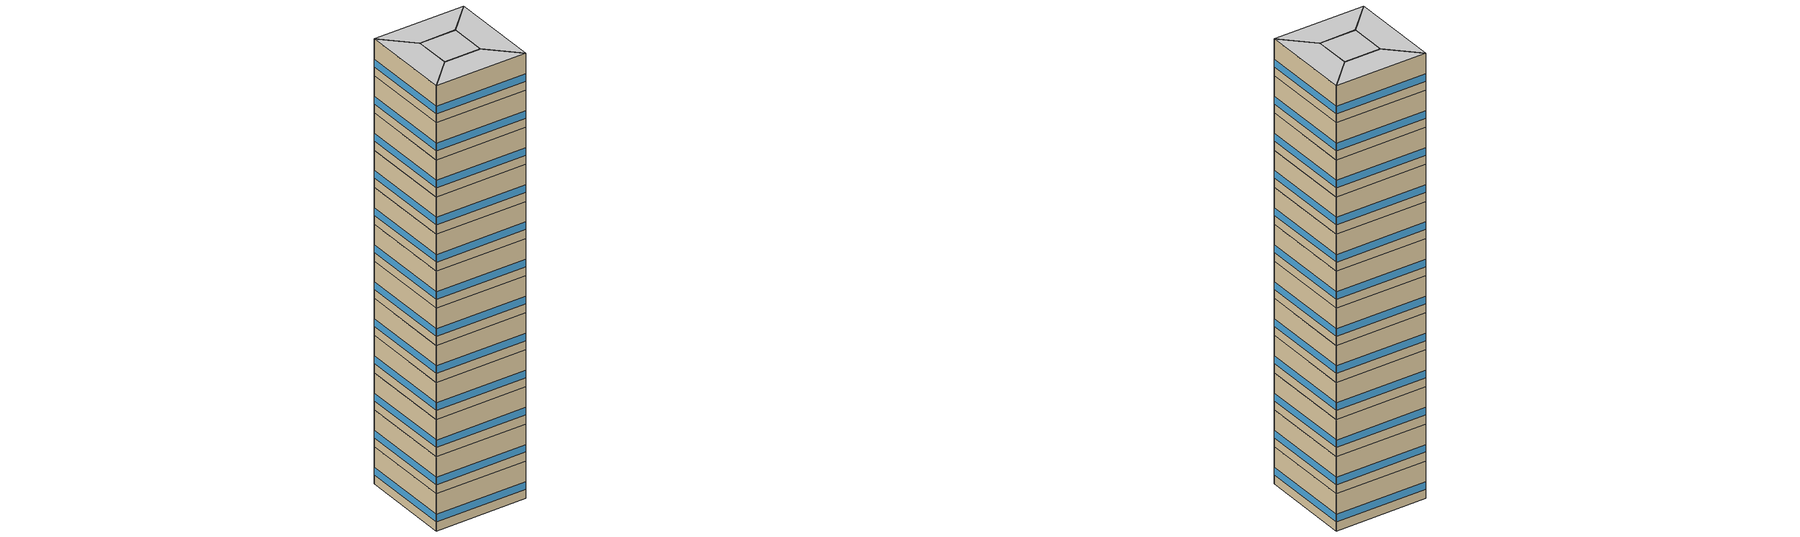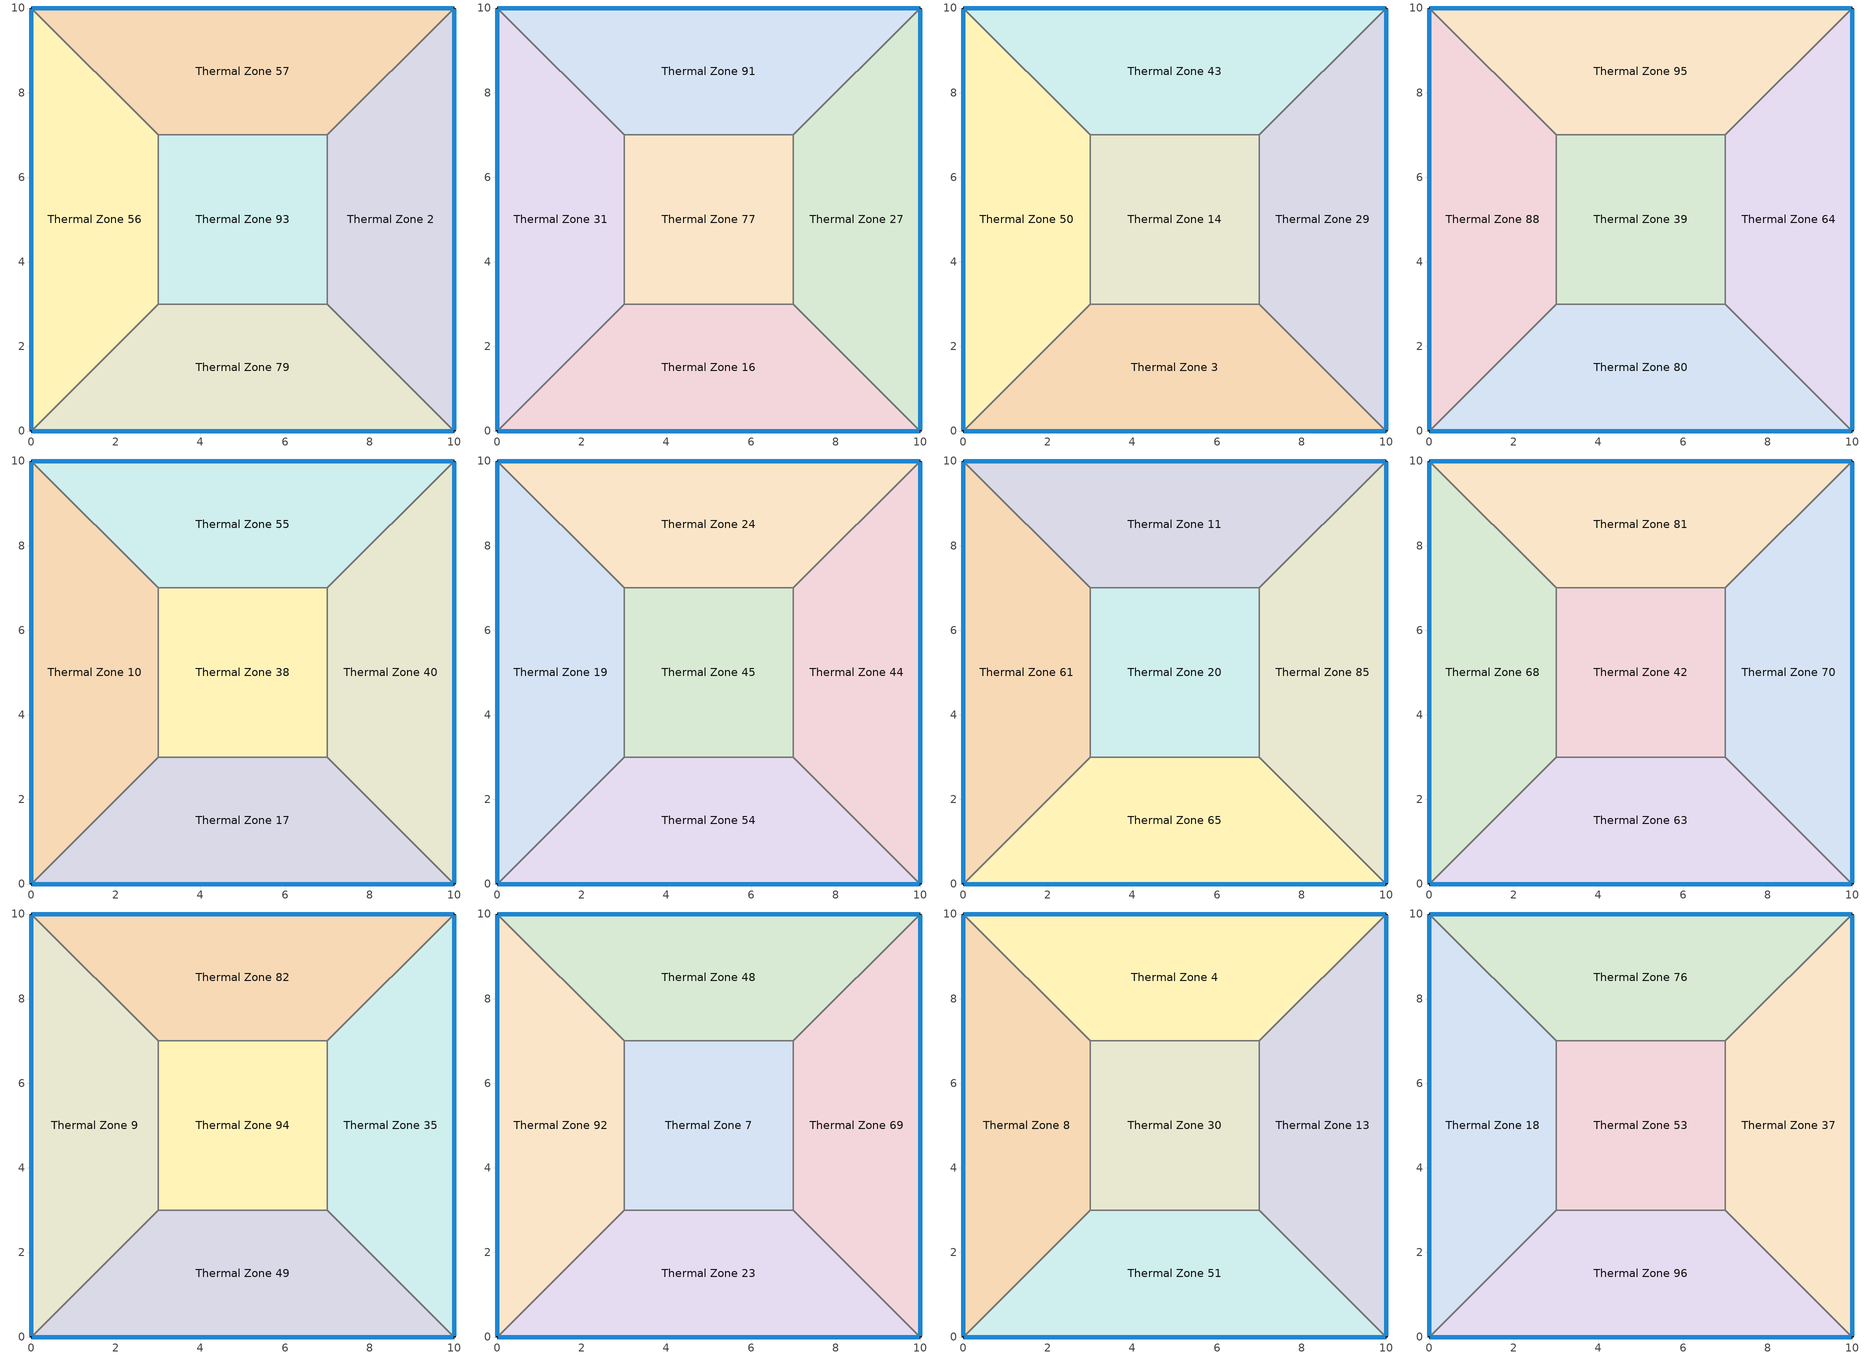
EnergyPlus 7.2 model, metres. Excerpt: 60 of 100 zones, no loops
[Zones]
Thermal Zone 56
 floor ground (000_ExtSlabCarpet_4in_ClimateZone 1-8): 0,0 0,10 3,7 3,3 z0
 wall outside (ASHRAE_189.1-2009_ExtWall_SteelFrame_ClimateZone 4-8): 0,10 0,0 z0:4
 wall to Thermal Zone 57 (000_Interior Wall): 3,7 0,10 z0:4
 wall to Thermal Zone 79 (000_Interior Wall): 0,0 3,3 z0:4
 wall to Thermal Zone 93 (000_Interior Wall): 3,3 3,7 z0:4
 window (ASHRAE_189.1-2009_ExtWindow_ClimateZone 4-5): 0,9.97 0,0.03 z1:1.8
Thermal Zone 93
 floor ground (000_ExtSlabCarpet_4in_ClimateZone 1-8): 3,3 3,7 7,7 7,3 z0
 wall to Thermal Zone 2 (000_Interior Wall): 7,3 7,7 z0:4
 wall to Thermal Zone 57 (000_Interior Wall): 7,7 3,7 z0:4
 wall to Thermal Zone 79 (000_Interior Wall): 3,3 7,3 z0:4
Thermal Zone 79
 floor ground (000_ExtSlabCarpet_4in_ClimateZone 1-8): 10,0 0,0 3,3 7,3 z0
 wall outside (ASHRAE_189.1-2009_ExtWall_SteelFrame_ClimateZone 4-8): 0,0 10,0 z0:4
 wall to Thermal Zone 2 (000_Interior Wall): 10,0 7,3 z0:4
 window (ASHRAE_189.1-2009_ExtWindow_ClimateZone 4-5): 0.03,0 9.97,0 z1:1.8
Thermal Zone 57
 floor ground (000_ExtSlabCarpet_4in_ClimateZone 1-8): 0,10 10,10 7,7 3,7 z0
 wall outside (ASHRAE_189.1-2009_ExtWall_SteelFrame_ClimateZone 4-8): 10,10 0,10 z0:4
 wall to Thermal Zone 2 (000_Interior Wall): 7,7 10,10 z0:4
 window (ASHRAE_189.1-2009_ExtWindow_ClimateZone 4-5): 9.97,10 0.03,10 z1:1.8
Thermal Zone 2
 floor ground (000_ExtSlabCarpet_4in_ClimateZone 1-8): 10,10 10,0 7,3 7,7 z0
 wall outside (ASHRAE_189.1-2009_ExtWall_SteelFrame_ClimateZone 4-8): 10,0 10,10 z0:4
 window (ASHRAE_189.1-2009_ExtWindow_ClimateZone 4-5): 10,0.03 10,9.97 z1:1.8
Thermal Zone 77
 floor to Thermal Zone 93 (000_Interior Floor): 3,3 3,7 7,7 7,3 z4
 wall to Thermal Zone 31 (000_Interior Wall): 3,7 3,3 z4:8
 wall to Thermal Zone 27 (000_Interior Wall): 7,3 7,7 z4:8
 wall to Thermal Zone 91 (000_Interior Wall): 7,7 3,7 z4:8
 wall to Thermal Zone 16 (000_Interior Wall): 3,3 7,3 z4:8
Thermal Zone 27
 floor to Thermal Zone 2 (000_Interior Floor): 10,10 10,0 7,3 7,7 z4
 wall outside (ASHRAE_189.1-2009_ExtWall_SteelFrame_ClimateZone 4-8): 10,0 10,10 z4:8
 wall to Thermal Zone 16 (000_Interior Wall): 7,3 10,0 z4:8
 wall to Thermal Zone 91 (000_Interior Wall): 10,10 7,7 z4:8
 window (ASHRAE_189.1-2009_ExtWindow_ClimateZone 4-5): 10,0.03 10,9.97 z5:5.8
Thermal Zone 91
 floor to Thermal Zone 57 (000_Interior Floor): 0,10 10,10 7,7 3,7 z4
 wall outside (ASHRAE_189.1-2009_ExtWall_SteelFrame_ClimateZone 4-8): 10,10 0,10 z4:8
 wall to Thermal Zone 31 (000_Interior Wall): 0,10 3,7 z4:8
 window (ASHRAE_189.1-2009_ExtWindow_ClimateZone 4-5): 9.97,10 0.03,10 z5:5.8
Thermal Zone 16
 floor to Thermal Zone 79 (000_Interior Floor): 10,0 0,0 3,3 7,3 z4
 wall outside (ASHRAE_189.1-2009_ExtWall_SteelFrame_ClimateZone 4-8): 0,0 10,0 z4:8
 wall to Thermal Zone 31 (000_Interior Wall): 3,3 0,0 z4:8
 window (ASHRAE_189.1-2009_ExtWindow_ClimateZone 4-5): 0.03,0 9.97,0 z5:5.8
Thermal Zone 31
 floor to Thermal Zone 56 (000_Interior Floor): 0,0 0,10 3,7 3,3 z4
 wall outside (ASHRAE_189.1-2009_ExtWall_SteelFrame_ClimateZone 4-8): 0,10 0,0 z4:8
 window (ASHRAE_189.1-2009_ExtWindow_ClimateZone 4-5): 0,9.97 0,0.03 z5:5.8
Thermal Zone 50
 floor to Thermal Zone 31 (000_Interior Floor): 0,0 0,10 3,7 3,3 z8
 wall outside (ASHRAE_189.1-2009_ExtWall_SteelFrame_ClimateZone 4-8): 0,10 0,0 z8:12
 wall to Thermal Zone 14 (000_Interior Wall): 3,3 3,7 z8:12
 wall to Thermal Zone 43 (000_Interior Wall): 3,7 0,10 z8:12
 wall to Thermal Zone 3 (000_Interior Wall): 0,0 3,3 z8:12
 window (ASHRAE_189.1-2009_ExtWindow_ClimateZone 4-5): 0,9.97 0,0.03 z9:9.8
Thermal Zone 43
 floor to Thermal Zone 91 (000_Interior Floor): 0,10 10,10 7,7 3,7 z8
 wall outside (ASHRAE_189.1-2009_ExtWall_SteelFrame_ClimateZone 4-8): 10,10 0,10 z8:12
 wall to Thermal Zone 14 (000_Interior Wall): 3,7 7,7 z8:12
 wall to Thermal Zone 29 (000_Interior Wall): 7,7 10,10 z8:12
 window (ASHRAE_189.1-2009_ExtWindow_ClimateZone 4-5): 9.97,10 0.03,10 z9:9.8
Thermal Zone 14
 floor to Thermal Zone 77 (000_Interior Floor): 3,3 3,7 7,7 7,3 z8
 wall to Thermal Zone 3 (000_Interior Wall): 3,3 7,3 z8:12
 wall to Thermal Zone 29 (000_Interior Wall): 7,3 7,7 z8:12
Thermal Zone 3
 floor to Thermal Zone 16 (000_Interior Floor): 10,0 0,0 3,3 7,3 z8
 wall outside (ASHRAE_189.1-2009_ExtWall_SteelFrame_ClimateZone 4-8): 0,0 10,0 z8:12
 wall to Thermal Zone 29 (000_Interior Wall): 10,0 7,3 z8:12
 window (ASHRAE_189.1-2009_ExtWindow_ClimateZone 4-5): 0.03,0 9.97,0 z9:9.8
Thermal Zone 29
 floor to Thermal Zone 27 (000_Interior Floor): 10,10 10,0 7,3 7,7 z8
 wall outside (ASHRAE_189.1-2009_ExtWall_SteelFrame_ClimateZone 4-8): 10,0 10,10 z8:12
 window (ASHRAE_189.1-2009_ExtWindow_ClimateZone 4-5): 10,0.03 10,9.97 z9:9.8
Thermal Zone 95
 floor to Thermal Zone 43 (000_Interior Floor): 0,10 10,10 7,7 3,7 z12
 wall outside (ASHRAE_189.1-2009_ExtWall_SteelFrame_ClimateZone 4-8): 10,10 0,10 z12:16
 wall to Thermal Zone 88 (000_Interior Wall): 0,10 3,7 z12:16
 wall to Thermal Zone 39 (000_Interior Wall): 3,7 7,7 z12:16
 wall to Thermal Zone 64 (000_Interior Wall): 7,7 10,10 z12:16
 window (ASHRAE_189.1-2009_ExtWindow_ClimateZone 4-5): 9.97,10 0.03,10 z13:13.8
Thermal Zone 39
 floor to Thermal Zone 14 (000_Interior Floor): 3,3 3,7 7,7 7,3 z12
 wall to Thermal Zone 64 (000_Interior Wall): 7,3 7,7 z12:16
 wall to Thermal Zone 80 (000_Interior Wall): 3,3 7,3 z12:16
 wall to Thermal Zone 88 (000_Interior Wall): 3,7 3,3 z12:16
Thermal Zone 80
 floor to Thermal Zone 3 (000_Interior Floor): 10,0 0,0 3,3 7,3 z12
 wall outside (ASHRAE_189.1-2009_ExtWall_SteelFrame_ClimateZone 4-8): 0,0 10,0 z12:16
 wall to Thermal Zone 88 (000_Interior Wall): 3,3 0,0 z12:16
 wall to Thermal Zone 64 (000_Interior Wall): 10,0 7,3 z12:16
 window (ASHRAE_189.1-2009_ExtWindow_ClimateZone 4-5): 0.03,0 9.97,0 z13:13.8
Thermal Zone 88
 floor to Thermal Zone 50 (000_Interior Floor): 0,0 0,10 3,7 3,3 z12
 wall outside (ASHRAE_189.1-2009_ExtWall_SteelFrame_ClimateZone 4-8): 0,10 0,0 z12:16
 window (ASHRAE_189.1-2009_ExtWindow_ClimateZone 4-5): 0,9.97 0,0.03 z13:13.8
Thermal Zone 64
 floor to Thermal Zone 29 (000_Interior Floor): 10,10 10,0 7,3 7,7 z12
 wall outside (ASHRAE_189.1-2009_ExtWall_SteelFrame_ClimateZone 4-8): 10,0 10,10 z12:16
 window (ASHRAE_189.1-2009_ExtWindow_ClimateZone 4-5): 10,0.03 10,9.97 z13:13.8
Thermal Zone 38
 floor to Thermal Zone 39 (000_Interior Floor): 3,3 3,7 7,7 7,3 z16
 wall to Thermal Zone 40 (000_Interior Wall): 7,3 7,7 z16:20
 wall to Thermal Zone 55 (000_Interior Wall): 7,7 3,7 z16:20
 wall to Thermal Zone 10 (000_Interior Wall): 3,7 3,3 z16:20
 wall to Thermal Zone 17 (000_Interior Wall): 3,3 7,3 z16:20
Thermal Zone 55
 floor to Thermal Zone 95 (000_Interior Floor): 0,10 10,10 7,7 3,7 z16
 wall outside (ASHRAE_189.1-2009_ExtWall_SteelFrame_ClimateZone 4-8): 10,10 0,10 z16:20
 wall to Thermal Zone 40 (000_Interior Wall): 7,7 10,10 z16:20
 wall to Thermal Zone 10 (000_Interior Wall): 0,10 3,7 z16:20
 window (ASHRAE_189.1-2009_ExtWindow_ClimateZone 4-5): 9.97,10 0.03,10 z17:17.8
Thermal Zone 40
 floor to Thermal Zone 64 (000_Interior Floor): 10,10 10,0 7,3 7,7 z16
 wall outside (ASHRAE_189.1-2009_ExtWall_SteelFrame_ClimateZone 4-8): 10,0 10,10 z16:20
 wall to Thermal Zone 17 (000_Interior Wall): 7,3 10,0 z16:20
 window (ASHRAE_189.1-2009_ExtWindow_ClimateZone 4-5): 10,0.03 10,9.97 z17:17.8
Thermal Zone 10
 floor to Thermal Zone 88 (000_Interior Floor): 0,0 0,10 3,7 3,3 z16
 wall outside (ASHRAE_189.1-2009_ExtWall_SteelFrame_ClimateZone 4-8): 0,10 0,0 z16:20
 wall to Thermal Zone 17 (000_Interior Wall): 0,0 3,3 z16:20
 window (ASHRAE_189.1-2009_ExtWindow_ClimateZone 4-5): 0,9.97 0,0.03 z17:17.8
Thermal Zone 17
 floor to Thermal Zone 80 (000_Interior Floor): 10,0 0,0 3,3 7,3 z16
 wall outside (ASHRAE_189.1-2009_ExtWall_SteelFrame_ClimateZone 4-8): 0,0 10,0 z16:20
 window (ASHRAE_189.1-2009_ExtWindow_ClimateZone 4-5): 0.03,0 9.97,0 z17:17.8
Thermal Zone 24
 floor to Thermal Zone 55 (000_Interior Floor): 0,10 10,10 7,7 3,7 z20
 wall outside (ASHRAE_189.1-2009_ExtWall_SteelFrame_ClimateZone 4-8): 10,10 0,10 z20:24
 wall to Thermal Zone 44 (000_Interior Wall): 7,7 10,10 z20:24
 wall to Thermal Zone 45 (000_Interior Wall): 3,7 7,7 z20:24
 wall to Thermal Zone 19 (000_Interior Wall): 0,10 3,7 z20:24
 window (ASHRAE_189.1-2009_ExtWindow_ClimateZone 4-5): 9.97,10 0.03,10 z21:21.8
Thermal Zone 45
 floor to Thermal Zone 38 (000_Interior Floor): 3,3 3,7 7,7 7,3 z20
 wall to Thermal Zone 19 (000_Interior Wall): 3,7 3,3 z20:24
 wall to Thermal Zone 54 (000_Interior Wall): 3,3 7,3 z20:24
 wall to Thermal Zone 44 (000_Interior Wall): 7,3 7,7 z20:24
Thermal Zone 19
 floor to Thermal Zone 10 (000_Interior Floor): 0,0 0,10 3,7 3,3 z20
 wall outside (ASHRAE_189.1-2009_ExtWall_SteelFrame_ClimateZone 4-8): 0,10 0,0 z20:24
 wall to Thermal Zone 54 (000_Interior Wall): 0,0 3,3 z20:24
 window (ASHRAE_189.1-2009_ExtWindow_ClimateZone 4-5): 0,9.97 0,0.03 z21:21.8
Thermal Zone 44
 floor to Thermal Zone 40 (000_Interior Floor): 10,10 10,0 7,3 7,7 z20
 wall outside (ASHRAE_189.1-2009_ExtWall_SteelFrame_ClimateZone 4-8): 10,0 10,10 z20:24
 wall to Thermal Zone 54 (000_Interior Wall): 7,3 10,0 z20:24
 window (ASHRAE_189.1-2009_ExtWindow_ClimateZone 4-5): 10,0.03 10,9.97 z21:21.8
Thermal Zone 54
 floor to Thermal Zone 17 (000_Interior Floor): 10,0 0,0 3,3 7,3 z20
 wall outside (ASHRAE_189.1-2009_ExtWall_SteelFrame_ClimateZone 4-8): 0,0 10,0 z20:24
 window (ASHRAE_189.1-2009_ExtWindow_ClimateZone 4-5): 0.03,0 9.97,0 z21:21.8
Thermal Zone 65
 floor to Thermal Zone 54 (000_Interior Floor): 10,0 0,0 3,3 7,3 z24
 wall outside (ASHRAE_189.1-2009_ExtWall_SteelFrame_ClimateZone 4-8): 0,0 10,0 z24:28
 wall to Thermal Zone 20 (000_Interior Wall): 7,3 3,3 z24:28
 wall to Thermal Zone 61 (000_Interior Wall): 3,3 0,0 z24:28
 wall to Thermal Zone 85 (000_Interior Wall): 10,0 7,3 z24:28
 window (ASHRAE_189.1-2009_ExtWindow_ClimateZone 4-5): 0.03,0 9.97,0 z25:25.8
Thermal Zone 20
 floor to Thermal Zone 45 (000_Interior Floor): 3,3 3,7 7,7 7,3 z24
 wall to Thermal Zone 85 (000_Interior Wall): 7,3 7,7 z24:28
 wall to Thermal Zone 11 (000_Interior Wall): 7,7 3,7 z24:28
 wall to Thermal Zone 61 (000_Interior Wall): 3,7 3,3 z24:28
Thermal Zone 85
 floor to Thermal Zone 44 (000_Interior Floor): 10,10 10,0 7,3 7,7 z24
 wall outside (ASHRAE_189.1-2009_ExtWall_SteelFrame_ClimateZone 4-8): 10,0 10,10 z24:28
 wall to Thermal Zone 11 (000_Interior Wall): 10,10 7,7 z24:28
 window (ASHRAE_189.1-2009_ExtWindow_ClimateZone 4-5): 10,0.03 10,9.97 z25:25.8
Thermal Zone 61
 floor to Thermal Zone 19 (000_Interior Floor): 0,0 0,10 3,7 3,3 z24
 wall outside (ASHRAE_189.1-2009_ExtWall_SteelFrame_ClimateZone 4-8): 0,10 0,0 z24:28
 wall to Thermal Zone 11 (000_Interior Wall): 3,7 0,10 z24:28
 window (ASHRAE_189.1-2009_ExtWindow_ClimateZone 4-5): 0,9.97 0,0.03 z25:25.8
Thermal Zone 11
 floor to Thermal Zone 24 (000_Interior Floor): 0,10 10,10 7,7 3,7 z24
 wall outside (ASHRAE_189.1-2009_ExtWall_SteelFrame_ClimateZone 4-8): 10,10 0,10 z24:28
 window (ASHRAE_189.1-2009_ExtWindow_ClimateZone 4-5): 9.97,10 0.03,10 z25:25.8
Thermal Zone 81
 floor to Thermal Zone 11 (000_Interior Floor): 0,10 10,10 7,7 3,7 z28
 wall outside (ASHRAE_189.1-2009_ExtWall_SteelFrame_ClimateZone 4-8): 10,10 0,10 z28:32
 wall to Thermal Zone 42 (000_Interior Wall): 3,7 7,7 z28:32
 wall to Thermal Zone 70 (000_Interior Wall): 7,7 10,10 z28:32
 wall to Thermal Zone 68 (000_Interior Wall): 0,10 3,7 z28:32
 window (ASHRAE_189.1-2009_ExtWindow_ClimateZone 4-5): 9.97,10 0.03,10 z29:29.8
Thermal Zone 68
 floor to Thermal Zone 61 (000_Interior Floor): 0,0 0,10 3,7 3,3 z28
 wall outside (ASHRAE_189.1-2009_ExtWall_SteelFrame_ClimateZone 4-8): 0,10 0,0 z28:32
 wall to Thermal Zone 42 (000_Interior Wall): 3,3 3,7 z28:32
 wall to Thermal Zone 63 (000_Interior Wall): 0,0 3,3 z28:32
 window (ASHRAE_189.1-2009_ExtWindow_ClimateZone 4-5): 0,9.97 0,0.03 z29:29.8
Thermal Zone 70
 floor to Thermal Zone 85 (000_Interior Floor): 10,10 10,0 7,3 7,7 z28
 wall outside (ASHRAE_189.1-2009_ExtWall_SteelFrame_ClimateZone 4-8): 10,0 10,10 z28:32
 wall to Thermal Zone 42 (000_Interior Wall): 7,7 7,3 z28:32
 wall to Thermal Zone 63 (000_Interior Wall): 7,3 10,0 z28:32
 window (ASHRAE_189.1-2009_ExtWindow_ClimateZone 4-5): 10,0.03 10,9.97 z29:29.8
Thermal Zone 42
 floor to Thermal Zone 20 (000_Interior Floor): 3,3 3,7 7,7 7,3 z28
 wall to Thermal Zone 63 (000_Interior Wall): 3,3 7,3 z28:32
Thermal Zone 63
 floor to Thermal Zone 65 (000_Interior Floor): 10,0 0,0 3,3 7,3 z28
 wall outside (ASHRAE_189.1-2009_ExtWall_SteelFrame_ClimateZone 4-8): 0,0 10,0 z28:32
 window (ASHRAE_189.1-2009_ExtWindow_ClimateZone 4-5): 0.03,0 9.97,0 z29:29.8
Thermal Zone 94
 floor to Thermal Zone 42 (000_Interior Floor): 3,3 3,7 7,7 7,3 z32
 wall to Thermal Zone 82 (000_Interior Wall): 7,7 3,7 z32:36
 wall to Thermal Zone 35 (000_Interior Wall): 7,3 7,7 z32:36
 wall to Thermal Zone 9 (000_Interior Wall): 3,7 3,3 z32:36
 wall to Thermal Zone 49 (000_Interior Wall): 3,3 7,3 z32:36
Thermal Zone 35
 floor to Thermal Zone 70 (000_Interior Floor): 10,10 10,0 7,3 7,7 z32
 wall outside (ASHRAE_189.1-2009_ExtWall_SteelFrame_ClimateZone 4-8): 10,0 10,10 z32:36
 wall to Thermal Zone 49 (000_Interior Wall): 7,3 10,0 z32:36
 wall to Thermal Zone 82 (000_Interior Wall): 10,10 7,7 z32:36
 window (ASHRAE_189.1-2009_ExtWindow_ClimateZone 4-5): 10,0.03 10,9.97 z33:33.8
Thermal Zone 9
 floor to Thermal Zone 68 (000_Interior Floor): 0,0 0,10 3,7 3,3 z32
 wall outside (ASHRAE_189.1-2009_ExtWall_SteelFrame_ClimateZone 4-8): 0,10 0,0 z32:36
 wall to Thermal Zone 49 (000_Interior Wall): 0,0 3,3 z32:36
 wall to Thermal Zone 82 (000_Interior Wall): 3,7 0,10 z32:36
 window (ASHRAE_189.1-2009_ExtWindow_ClimateZone 4-5): 0,9.97 0,0.03 z33:33.8
Thermal Zone 82
 floor to Thermal Zone 81 (000_Interior Floor): 0,10 10,10 7,7 3,7 z32
 wall outside (ASHRAE_189.1-2009_ExtWall_SteelFrame_ClimateZone 4-8): 10,10 0,10 z32:36
 window (ASHRAE_189.1-2009_ExtWindow_ClimateZone 4-5): 9.97,10 0.03,10 z33:33.8
Thermal Zone 49
 floor to Thermal Zone 63 (000_Interior Floor): 10,0 0,0 3,3 7,3 z32
 wall outside (ASHRAE_189.1-2009_ExtWall_SteelFrame_ClimateZone 4-8): 0,0 10,0 z32:36
 window (ASHRAE_189.1-2009_ExtWindow_ClimateZone 4-5): 0.03,0 9.97,0 z33:33.8
Thermal Zone 92
 floor to Thermal Zone 9 (000_Interior Floor): 0,0 0,10 3,7 3,3 z36
 wall outside (ASHRAE_189.1-2009_ExtWall_SteelFrame_ClimateZone 4-8): 0,10 0,0 z36:40
 wall to Thermal Zone 23 (000_Interior Wall): 0,0 3,3 z36:40
 wall to Thermal Zone 7 (000_Interior Wall): 3,3 3,7 z36:40
 wall to Thermal Zone 48 (000_Interior Wall): 3,7 0,10 z36:40
 window (ASHRAE_189.1-2009_ExtWindow_ClimateZone 4-5): 0,9.97 0,0.03 z37:37.8
Thermal Zone 48
 floor to Thermal Zone 82 (000_Interior Floor): 0,10 10,10 7,7 3,7 z36
 wall outside (ASHRAE_189.1-2009_ExtWall_SteelFrame_ClimateZone 4-8): 10,10 0,10 z36:40
 wall to Thermal Zone 69 (000_Interior Wall): 7,7 10,10 z36:40
 wall to Thermal Zone 7 (000_Interior Wall): 3,7 7,7 z36:40
 window (ASHRAE_189.1-2009_ExtWindow_ClimateZone 4-5): 9.97,10 0.03,10 z37:37.8
Thermal Zone 7
 floor to Thermal Zone 94 (000_Interior Floor): 3,3 3,7 7,7 7,3 z36
 wall to Thermal Zone 23 (000_Interior Wall): 3,3 7,3 z36:40
 wall to Thermal Zone 69 (000_Interior Wall): 7,3 7,7 z36:40
Thermal Zone 69
 floor to Thermal Zone 35 (000_Interior Floor): 10,10 10,0 7,3 7,7 z36
 wall outside (ASHRAE_189.1-2009_ExtWall_SteelFrame_ClimateZone 4-8): 10,0 10,10 z36:40
 wall to Thermal Zone 23 (000_Interior Wall): 7,3 10,0 z36:40
 window (ASHRAE_189.1-2009_ExtWindow_ClimateZone 4-5): 10,0.03 10,9.97 z37:37.8
Thermal Zone 23
 floor to Thermal Zone 49 (000_Interior Floor): 10,0 0,0 3,3 7,3 z36
 wall outside (ASHRAE_189.1-2009_ExtWall_SteelFrame_ClimateZone 4-8): 0,0 10,0 z36:40
 window (ASHRAE_189.1-2009_ExtWindow_ClimateZone 4-5): 0.03,0 9.97,0 z37:37.8
Thermal Zone 4
 floor to Thermal Zone 48 (000_Interior Floor): 0,10 10,10 7,7 3,7 z40
 wall outside (ASHRAE_189.1-2009_ExtWall_SteelFrame_ClimateZone 4-8): 10,10 0,10 z40:44
 wall to Thermal Zone 30 (000_Interior Wall): 3,7 7,7 z40:44
 wall to Thermal Zone 8 (000_Interior Wall): 0,10 3,7 z40:44
 wall to Thermal Zone 13 (000_Interior Wall): 7,7 10,10 z40:44
 window (ASHRAE_189.1-2009_ExtWindow_ClimateZone 4-5): 9.97,10 0.03,10 z41:41.8
Thermal Zone 51
 floor to Thermal Zone 23 (000_Interior Floor): 10,0 0,0 3,3 7,3 z40
 wall outside (ASHRAE_189.1-2009_ExtWall_SteelFrame_ClimateZone 4-8): 0,0 10,0 z40:44
 wall to Thermal Zone 30 (000_Interior Wall): 7,3 3,3 z40:44
 wall to Thermal Zone 8 (000_Interior Wall): 3,3 0,0 z40:44
 wall to Thermal Zone 13 (000_Interior Wall): 10,0 7,3 z40:44
 window (ASHRAE_189.1-2009_ExtWindow_ClimateZone 4-5): 0.03,0 9.97,0 z41:41.8
Thermal Zone 30
 floor to Thermal Zone 7 (000_Interior Floor): 3,3 3,7 7,7 7,3 z40
 wall to Thermal Zone 13 (000_Interior Wall): 7,3 7,7 z40:44
 wall to Thermal Zone 8 (000_Interior Wall): 3,7 3,3 z40:44
Thermal Zone 8
 floor to Thermal Zone 92 (000_Interior Floor): 0,0 0,10 3,7 3,3 z40
 wall outside (ASHRAE_189.1-2009_ExtWall_SteelFrame_ClimateZone 4-8): 0,10 0,0 z40:44
 window (ASHRAE_189.1-2009_ExtWindow_ClimateZone 4-5): 0,9.97 0,0.03 z41:41.8
Thermal Zone 13
 floor to Thermal Zone 69 (000_Interior Floor): 10,10 10,0 7,3 7,7 z40
 wall outside (ASHRAE_189.1-2009_ExtWall_SteelFrame_ClimateZone 4-8): 10,0 10,10 z40:44
 window (ASHRAE_189.1-2009_ExtWindow_ClimateZone 4-5): 10,0.03 10,9.97 z41:41.8
Thermal Zone 37
 floor to Thermal Zone 13 (000_Interior Floor): 10,10 10,0 7,3 7,7 z44
 wall outside (ASHRAE_189.1-2009_ExtWall_SteelFrame_ClimateZone 4-8): 10,0 10,10 z44:48
 wall to Thermal Zone 53 (000_Interior Wall): 7,7 7,3 z44:48
 wall to Thermal Zone 76 (000_Interior Wall): 10,10 7,7 z44:48
 wall to Thermal Zone 96 (000_Interior Wall): 7,3 10,0 z44:48
 window (ASHRAE_189.1-2009_ExtWindow_ClimateZone 4-5): 10,0.03 10,9.97 z45:45.8
 ceiling to Thermal Zone 46 (000_Interior Ceiling): 7,7 7,3 10,0 10,10 z48
Thermal Zone 76
 floor to Thermal Zone 4 (000_Interior Floor): 0,10 10,10 7,7 3,7 z44
 wall outside (ASHRAE_189.1-2009_ExtWall_SteelFrame_ClimateZone 4-8): 10,10 0,10 z44:48
 wall to Thermal Zone 18 (000_Interior Wall): 0,10 3,7 z44:48
 wall to Thermal Zone 53 (000_Interior Wall): 3,7 7,7 z44:48
 window (ASHRAE_189.1-2009_ExtWindow_ClimateZone 4-5): 9.97,10 0.03,10 z45:45.8
 ceiling to Thermal Zone 60 (000_Interior Ceiling): 3,7 7,7 10,10 0,10 z48
Thermal Zone 18
 floor to Thermal Zone 8 (000_Interior Floor): 0,0 0,10 3,7 3,3 z44
 wall outside (ASHRAE_189.1-2009_ExtWall_SteelFrame_ClimateZone 4-8): 0,10 0,0 z44:48
 wall to Thermal Zone 53 (000_Interior Wall): 3,3 3,7 z44:48
 wall to Thermal Zone 96 (000_Interior Wall): 0,0 3,3 z44:48
 window (ASHRAE_189.1-2009_ExtWindow_ClimateZone 4-5): 0,9.97 0,0.03 z45:45.8
 ceiling to Thermal Zone 26 (000_Interior Ceiling): 3,3 3,7 0,10 0,0 z48
Thermal Zone 53
 floor to Thermal Zone 30 (000_Interior Floor): 3,3 3,7 7,7 7,3 z44
 wall to Thermal Zone 96 (000_Interior Wall): 3,3 7,3 z44:48
 ceiling to Thermal Zone 34 (000_Interior Ceiling): 7,3 7,7 3,7 3,3 z48
Thermal Zone 96
 floor to Thermal Zone 51 (000_Interior Floor): 10,0 0,0 3,3 7,3 z44
 wall outside (ASHRAE_189.1-2009_ExtWall_SteelFrame_ClimateZone 4-8): 0,0 10,0 z44:48
 window (ASHRAE_189.1-2009_ExtWindow_ClimateZone 4-5): 0.03,0 9.97,0 z45:45.8
 ceiling to Thermal Zone 28 (000_Interior Ceiling): 7,3 3,3 0,0 10,0 z48
[Site:Location]
Philadelphia International Ap_PA_USA Design_Conditions: Latitude {deg}=39.87; Longitude {deg}=-75.23; Time Zone {hr}=-5; Elevation {m}=2
[SizingPeriod:DesignDay] Day of Month=21; Dry-Bulb Temperature Range Modifier Type=DefaultMultipliers; Barometric Pressure {Pa}=101301; Rain Indicator=No; Snow Indicator=No; Daylight Saving Time Indicator=No
Name | Month | Day Type | Maximum Dry-Bulb Temperature {C} | Daily Dry-Bulb Temperature Range {deltaC} | Humidity Condition Type | Wetbulb or DewPoint at Maximum Dry-Bulb {C} | Wind Speed {m/s} | Wind Direction {deg} | Solar Model Indicator | ASHRAE Clear Sky Optical Depth for Beam Irradiance (taub) | ASHRAE Clear Sky Optical Depth for Diffuse Irradiance (taud) | Sky Clearness | Enthalpy at Maximum Dry-Bulb {J/kg}
Philadelphia International Ap Ann Clg 2% Condns DB=>MWB | 7 | SummerDesignDay | 31.1 | 9.4 | Wetbulb | 22.8 | 5 | 240 | ASHRAETau | 0.55 | 1.776
Philadelphia International Ap Ann Hum_n 99% Condns DP=>MCDB | 1 | WinterDesignDay | -6.7 | 0 | Dewpoint | -18 | 5.2 | 290 | ASHRAEClearSky |  |  | 0
Philadelphia International Ap Ann Clg .4% Condns Enth=>MDB | 7 | SummerDesignDay | 31.7 | 9.4 | Enthalpy |  | 5 | 240 | ASHRAETau | 0.55 | 1.776 |  | 79100
Philadelphia International Ap Ann Htg 99.6% Condns DB | 1 | WinterDesignDay | -10.8 | 0 | Wetbulb | -10.8 | 5.2 | 290 | ASHRAEClearSky |  |  | 0
Philadelphia International Ap Ann Clg 2% Condns WB=>MDB | 7 | SummerDesignDay | 28.8 | 9.4 | Wetbulb | 24.3 | 5 | 240 | ASHRAETau | 0.55 | 1.776
Philadelphia International Ap Ann Clg 1% Condns DP=>MDB | 7 | SummerDesignDay | 27.4 | 9.4 | Dewpoint | 23.5 | 5 | 240 | ASHRAETau | 0.55 | 1.776
Philadelphia International Ap Ann Clg 1% Condns Enth=>MDB | 7 | SummerDesignDay | 30 | 9.4 | Enthalpy |  | 5 | 240 | ASHRAETau | 0.55 | 1.776 |  | 75800
Philadelphia International Ap Ann Clg 2% Condns Enth=>MDB | 7 | SummerDesignDay | 28.8 | 9.4 | Enthalpy |  | 5 | 240 | ASHRAETau | 0.55 | 1.776 |  | 73000
Philadelphia International Ap Ann Htg Wind 99.6% Condns WS=>MCDB | 1 | WinterDesignDay | 2.8 | 0 | Wetbulb | 2.8 | 12.7 | 290 | ASHRAEClearSky |  |  | 0
Philadelphia International Ap Ann Clg .4% Condns DP=>MDB | 7 | SummerDesignDay | 28.1 | 9.4 | Dewpoint | 24.1 | 5 | 240 | ASHRAETau | 0.55 | 1.776
Philadelphia International Ap Ann Htg Wind 99% Condns WS=>MCDB | 1 | WinterDesignDay | 1.1 | 0 | Wetbulb | 1.1 | 11.6 | 290 | ASHRAEClearSky |  |  | 0
Philadelphia International Ap Ann Clg 1% Condns DB=>MWB | 7 | SummerDesignDay | 32.6 | 9.4 | Wetbulb | 23.6 | 5 | 240 | ASHRAETau | 0.55 | 1.776
Philadelphia International Ap Ann Clg 1% Condns WB=>MDB | 7 | SummerDesignDay | 30.2 | 9.4 | Wetbulb | 25 | 5 | 240 | ASHRAETau | 0.55 | 1.776
Philadelphia International Ap Ann Clg .4% Condns DB=>MWB | 7 | SummerDesignDay | 34 | 9.4 | Wetbulb | 24.1 | 5 | 240 | ASHRAETau | 0.55 | 1.776
Philadelphia International Ap Ann Htg 99% Condns DB | 1 | WinterDesignDay | -8.4 | 0 | Wetbulb | -8.4 | 5.2 | 290 | ASHRAEClearSky |  |  | 0
Philadelphia International Ap Ann Clg 2% Condns DP=>MDB | 7 | SummerDesignDay | 26.8 | 9.4 | Dewpoint | 22.9 | 5 | 240 | ASHRAETau | 0.55 | 1.776
Philadelphia International Ap Ann Clg .4% Condns WB=>MDB | 7 | SummerDesignDay | 31.4 | 9.4 | Wetbulb | 25.7 | 5 | 240 | ASHRAETau | 0.55 | 1.776
Philadelphia International Ap Ann Hum_n 99.6% Condns DP=>MCDB | 1 | WinterDesignDay | -8.7 | 0 | Dewpoint | -20.2 | 5.2 | 290 | ASHRAEClearSky |  |  | 0
[Building]
Building 1
[Material] Thermal Absorptance=0.9
Name | Roughness | Thickness {m} | Conductivity {W/m-K} | Density {kg/m3} | Specific Heat {J/kg-K} | Solar Absorptance | Visible Absorptance
000_M11 100mm lightweight concrete | MediumRough | 0.1016 | 0.53 | 1280 | 840 | 0.7 | 0.7
MAT-CC05 4 HW CONCRETE | Rough | 0.1016 | 1.311 | 2240 | 836.8 | 0.7 | 0.7
Wall Insulation [39] | MediumRough | 0.1184 | 0.045 | 265 | 836.8 | 0.7 | 0.7
1/2IN Gypsum | Smooth | 0.0127 | 0.16 | 784.9 | 830 | 0.92 | 0.92
000_G01a 19mm gypsum board | MediumSmooth | 0.019 | 0.16 | 800 | 1090 | 0.7 | 0.7
000_F16 Acoustic tile | MediumSmooth | 0.0191 | 0.06 | 368 | 590 | 0.7 | 0.7
[Material:AirGap]
Name | Thermal Resistance {m2-K/W}
000_F05 Ceiling air space resistance | 0.18
000_F04 Wall air space resistance | 0.15
[Material:NoMass] Thermal Absorptance=0.9; Solar Absorptance=0.7
Name | Roughness | Thermal Resistance {m2-K/W} | Visible Absorptance
CP02 CARPET PAD | VeryRough | 0.2165 | 0.8
MAT-SHEATH | Rough | 0.3626 | 0.7
[WindowMaterial:Glazing]
Theoretical Glass [207]: Optical Data Type=SpectralAverage; Thickness {m}=0.003; Solar Transmittance at Normal Incidence=0.3311; Front Side Solar Reflectance at Normal Incidence=0.6189; Back Side Solar Reflectance at Normal Incidence=0.6189; Visible Transmittance at Normal Incidence=0.44; Front Side Visible Reflectance at Normal Incidence=0.51; Back Side Visible Reflectance at Normal Incidence=0.51; Infrared Transmittance at Normal Incidence=0; Front Side Infrared Hemispherical Emissivity=0.9; Back Side Infrared Hemispherical Emissivity=0.9; Conductivity {W/m-K}=0.0133; Dirt Correction Factor for Solar and Visible Transmittance=1; Solar Diffusing=No
[Construction]
ASHRAE_189.1-2009_ExtWindow_ClimateZone 4-5: Theoretical Glass [207]
000_ExtSlabCarpet_4in_ClimateZone 1-8: MAT-CC05 4 HW CONCRETE, CP02 CARPET PAD
000_Interior Ceiling: 000_M11 100mm lightweight concrete, 000_F05 Ceiling air space resistance, 000_F16 Acoustic tile
ASHRAE_189.1-2009_ExtWall_SteelFrame_ClimateZone 4-8: MAT-SHEATH, Wall Insulation [39], 1/2IN Gypsum
000_Interior Floor: 000_F16 Acoustic tile, 000_F05 Ceiling air space resistance, 000_M11 100mm lightweight concrete
000_Interior Wall: 000_G01a 19mm gypsum board, 000_F04 Wall air space resistance, 000_G01a 19mm gypsum board
[AvailabilityManager:Scheduled]
Name | Schedule
AvailabilityManager:Scheduled {b915809e-55ed-44bb-b35d-3f33ade6ce6d} | Schedule:Compact {00b4d9a1-7bb5-44ef-af5f-f6d7cb700aea}
AvailabilityManager:Scheduled {4ff541c8-8d2c-43db-8bfa-dd1013e7e59f} | Schedule:Compact {84756e9a-b421-4672-a500-6113d6862a43}
[Zone]
Thermal Zone 95; Thermal Zone 24; Thermal Zone 50; Thermal Zone 4; Thermal Zone 94; Thermal Zone 65; Thermal Zone 20; Thermal Zone 51; Thermal Zone 38; Thermal Zone 37; Thermal Zone 39; Thermal Zone 92; Thermal Zone 56; Thermal Zone 76; Thermal Zone 77; Thermal Zone 93; Thermal Zone 35; Thermal Zone 79; Thermal Zone 55; Thermal Zone 9; Thermal Zone 30; Thermal Zone 8; Thermal Zone 45; Thermal Zone 40; Thermal Zone 18; Thermal Zone 57; Thermal Zone 48; Thermal Zone 7; Thermal Zone 85; Thermal Zone 43; Thermal Zone 19; Thermal Zone 53; Thermal Zone 80; Thermal Zone 69; Thermal Zone 10; Thermal Zone 27; Thermal Zone 81; Thermal Zone 68; Thermal Zone 61; Thermal Zone 91; Thermal Zone 88; Thermal Zone 16; Thermal Zone 11; Thermal Zone 44; Thermal Zone 70; Thermal Zone 14; Thermal Zone 82; Thermal Zone 3; Thermal Zone 49; Thermal Zone 13; Thermal Zone 42; Thermal Zone 64; Thermal Zone 54; Thermal Zone 23; Thermal Zone 63; Thermal Zone 29; Thermal Zone 96; Thermal Zone 17; Thermal Zone 31; Thermal Zone 2
[Schedule:Compact]
Schedule:Compact {00b4d9a1-7bb5-44ef-af5f-f6d7cb700aea}; Schedule:Compact {84756e9a-b421-4672-a500-6113d6862a43}: Through: 12/31, For: AllDays, Until: 24:00, 1
